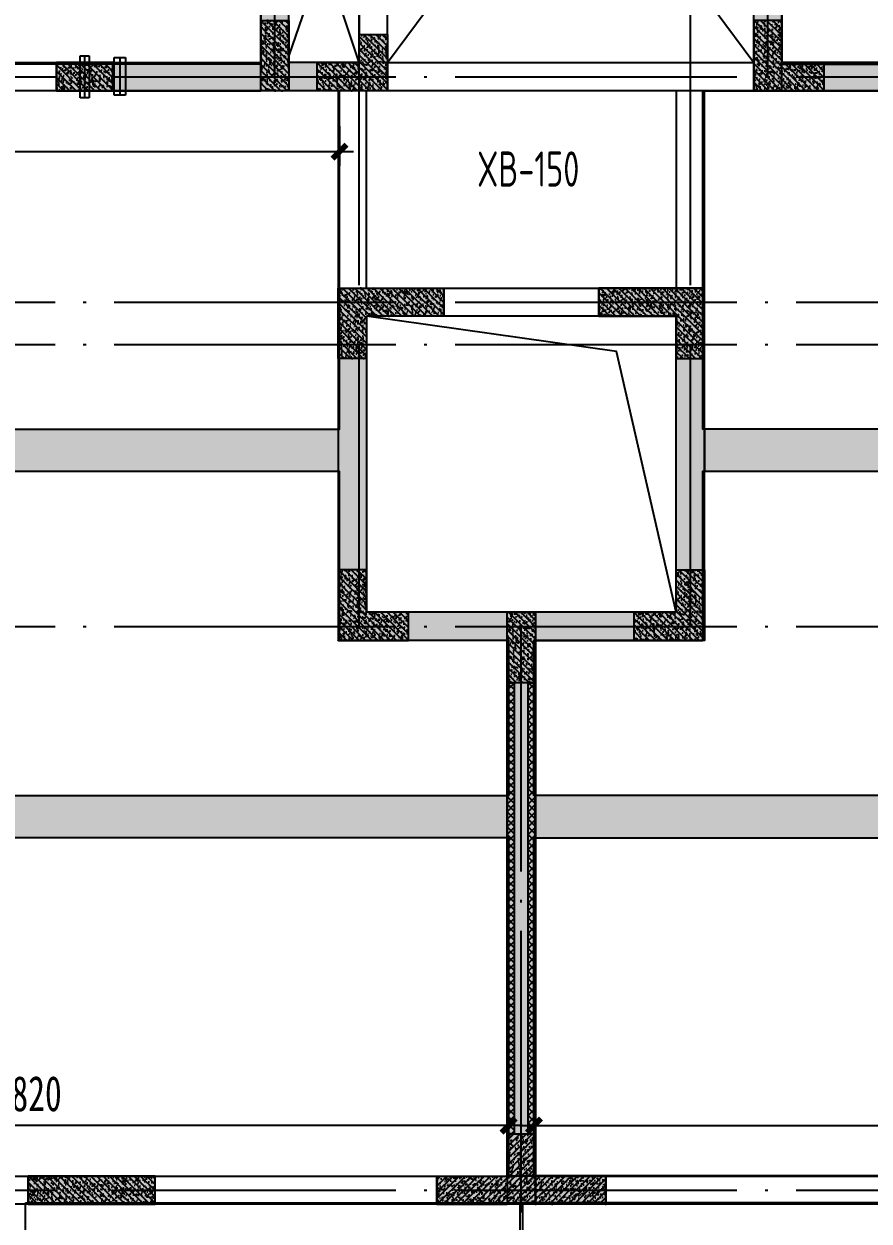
# Model space of a CAD drawing. Extents: x -3200779283 to -8106663, y 659664 to 1123462.
# Drawn here: x -8142881 to -8136882, y 766650 to 775144 of the extents above; entities that cross this region are included whole.
import ezdxf
from ezdxf.enums import TextEntityAlignment as Align
from ezdxf.xclip import XClip

# ---------------------------------------------------------------- set-up
doc = ezdxf.new("R2010")
doc.units = 0
doc.header["$LTSCALE"] = 1000
doc.header["$MEASUREMENT"] = 0
doc.header["$XCLIPFRAME"] = 0
for name, pattern in [('120-墙体$0$CENTER2', [1.125, 0.75, -0.125, 0.125, -0.125]), ('120-墙体$0$CONTINOUS', [0]), ('125-核心筒-标准层$0$CONTINOUS', [0]), ('3#-轴线$0$DOTE', [2.42, 2, -0.2, 0.02, -0.2]), ('DASH', [0.35, 0.25, -0.1])]:
    doc.linetypes.add(name, pattern=pattern)
doc.layers.get('Defpoints').update_dxf_attribs({"color": 30, "linetype": 'DASH'})
for name, color, linetype in [('120-墙体$0$DUCT-排烟中心线', 5, '120-墙体$0$CENTER2'), ('120-墙体$0$DUCT-排烟管', 2, 'Continuous'), ('120-墙体$0$DUCT-送风中心线', 5, '120-墙体$0$CENTER2'), ('120-墙体$0$DUCT-送风管', 4, 'Continuous'), ('120-墙体$0$S-WALL', 40, 'Continuous'), ('120-墙体$0$S-WALL-BEAM', 120, 'Continuous'), ('120-墙体$0$S-WALL-COLU', 252, '120-墙体$0$CONTINOUS'), ('120-墙体$0$S-WALL-COLU-HATC', 16, 'Continuous'), ('120-墙体$0$S-WALL-HATC', 253, 'Continuous'), ('125-墙体$0$S-WALL', 40, 'Continuous'), ('125-墙体$0$S-WALL-BEAM', 120, 'Continuous'), ('125-墙体$0$S-WALL-HATC', 253, 'Continuous'), ('125-核心筒-标准层$0$S-SLAB-HOLE', 5, 'Continuous'), ('125-核心筒-标准层$0$S-WALL', 40, 'Continuous'), ('125-核心筒-标准层$0$S-WALL-BEAM', 120, 'Continuous'), ('125-核心筒-标准层$0$S-WALL-COLU', 252, '125-核心筒-标准层$0$CONTINOUS'), ('125-核心筒-标准层$0$S-WALL-COLU-HATC', 16, 'Continuous'), ('125-核心筒-标准层$0$S-WALL-HATC', 253, 'Continuous'), ('3#-轴线$0$A-ANNO-DOTE', 10, '3#-轴线$0$DOTE'), ('3#4#5#$0$S-ANNO-TEXT', 7, 'Continuous'), ('3#4#5#$0$S-DIMS-SLAB', 120, 'Continuous'), ('3#4#5#$0$S-PC-FQ-WYQ', 4, 'Continuous'), ('3#4#5#$0$S-PC-SLAB', 6, 'Continuous'), ('3#4#5#$0$S-WALL-HATC', 253, 'Continuous'), ('3#4#5#模板$0$S-SLAB-TEXT', 120, 'Continuous')]:
    doc.layers.add(name, color=color, linetype=linetype)
doc.layers.add('3#4#5#$0$结构板边线', color=2, linetype='Continuous', plot=False)
doc.styles.add('3#4#5#$0$楷体', font='', dxfattribs={"width": 0.7})
doc.styles.add('3#4#5#模板$0$TSSD_Rein', font='tssdeng.shx', dxfattribs={"width": 0.7, "bigfont": 'hztxt.shx'})
doc.styles.get('3#4#5#$0$楷体').set_extended_font_data('KaiTi_GB2312')
doc.dimstyles.new('3#4#5#$0$TSSD_100_100', dxfattribs={"dimtxt": 250, "dimasz": 100, "dimexe": 100, "dimexo": 250, "dimgap": 100, "dimtad": 1, "dimdec": 0, "dimzin": 0, "dimdsep": 46, "dimtxsty": '3#4#5#$0$楷体', "dimblk": '3#4#5#$0$_ArchTick', "dimcen": 0, "dimdle": 100, "dimclrt": 7, "dimadec": 0, "dimazin": 0, "dimtfac": 1, "dimtdec": 0, "dimtix": 1, "dimtmove": 2, "dimatfit": 3, "dimfxl": 1, "dimtolj": 1, "dimtzin": 0, "dimarcsym": 0})

# ---------------------------------------------------------------- blocks, each defined once
blk = doc.blocks.new('3#4#5#模板$0$banhou-1')
at = {"layer": '3#4#5#模板$0$S-SLAB-TEXT', "style": '3#4#5#模板$0$TSSD_Rein', "width": 0.7}
blk.add_text('XB-150', height=250, dxfattribs=at).set_placement((91797.2, 28432.6), align=Align.BOTTOM_LEFT)
blk = doc.blocks.new('3#4#5#$0$B-YNQ4')
at = {"layer": '3#4#5#$0$S-PC-FQ-WYQ'}
h = blk.add_hatch(dxfattribs=at)
h.set_pattern_fill('ANSI37', color=256, scale=12, angle=90)
h.set_pattern_definition([(135, (-999357.987, 834939.82), (-26.9407684, -26.9407684), []), (225, (-999357.987, 834939.82), (26.9407684, -26.9407684), [])])
h.paths.add_polyline_path([(-137555.3, 319088.3), (-137505.3, 319088.3), (-137505.6, 322288.4), (-137555.6, 322288.4)])
h = blk.add_hatch(dxfattribs=at)
h.set_pattern_fill('ANSI37', color=256, scale=12, angle=90)
h.set_pattern_definition([(135, (-999207.987, 834939.82), (-26.9407684, -26.9407684), []), (225, (-999207.987, 834939.82), (26.9407684, -26.9407684), [])])
h.paths.add_polyline_path([(-137405.3, 319088.3), (-137355.3, 319088.3), (-137355.6, 322288.4), (-137405.6, 322288.4)])
for points in [[(-137555.3, 319088.3), (-137505.3, 319088.3), (-137505.6, 322288.4), (-137555.6, 322288.4)], [(-137555.6, 322288.4), (-137355.6, 322288.4), (-137355.3, 319088.3), (-137555.3, 319088.3)], [(-137405.3, 319088.3), (-137355.3, 319088.3), (-137355.6, 322288.4), (-137405.6, 322288.4)]]:
    blk.add_lwpolyline(points, close=True, dxfattribs=at)
blk = doc.blocks.new('3#4#5#$0$A$C53EF3948')
at = {"layer": '3#4#5#$0$S-PC-FQ-WYQ', "xscale": -1}
blk.add_blockref('3#4#5#$0$B-YNQ4', (-106006.1, -329888.4), dxfattribs=at)
blk = doc.blocks.new('3#4#5#$0$A$C7C4D4DCF')
at = {"layer": '3#4#5#$0$S-PC-SLAB'}
for points in [[(27929.3, 9.5), (31439.6, 9.5), (31439.6, -1500.4), (27929.3, -1500.4)], [(34969.9, 9.5), (31459.6, 9.5), (31459.6, -1500.4), (34969.9, -1500.4)]]:
    blk.add_lwpolyline(points, close=True, dxfattribs=at)
at = {"layer": '3#4#5#$0$结构板边线', "color": 6}
blk.add_lwpolyline([(28098.9, -0.2), (28098.9, -0.2)], dxfattribs=at)
blk = doc.blocks.new('3#4#5#$0$ban3')
at = {"layer": '3#4#5#$0$S-WALL-HATC', "ltscale": 100}
h = blk.add_hatch(dxfattribs=at)
h.set_pattern_fill('AR-CONC', color=256, scale=25, angle=-270, style=0)
h.set_pattern_definition([(140, (-37341055835.12, -2020434459.28), (15.68803374565, 179.3150456502), [18.75, -206.25]), (85, (-37341055835.12, -2020434459.28), (-188.048033425, -34.68783340325), [15, -165]), (190.4514, (-37341055833.81, -2020434444.34), (-172.3598855152, 144.6273454285), [15.9350475, -175.285528]), (136.1842, (-37341055885.12, -2020434459.28), (41.3797535823, 266.8102621564), [28.125, -309.375]), (186.6356, (-37341055881.67, -2020434437.04), (-243.5294677251, 233.6656763872), [23.902572, -262.92825]), (81.1842, (-37341055885.12, -2020434459.28), (-243.5296502313, 233.6654862834), [22.5, -247.5]), (111, (-37341055872.62, -2020434434.28), (100.65472266633, 149.2267630296), [18.75, -206.25]), (56, (-37341055872.62, -2020434434.28), (-181.2875112617, 60.8288329804), [15, -165]), (161.4514, (-37341055864.23, -2020434421.84), (-80.6326241775, 210.0556571454), [15.9350475, -175.285528]), (127.5, (-37341055835.116, -2020434459.28), (-83.22346345783, 3.03996382932), [0, -163, 0, -167.5, 0, -165.625]), (97.5, (-37341055835.12, -2020434459.28), (-98.6029279706, 65.76738436054), [0, -95.5, 0, -159.25, 0, -63.125]), (57.5, (-37341055835.116, -2020434515.03), (5.6387179336, 133.4556090431), [0, -62.5, 0, -195, 0, -258.75]), (47.5, (-37341055835.12, -2020434540.03), (-25.02624558308, 145.7965423356), [0, -81.25, 0, -129.5, 0, -183.75])])
h.paths.add_polyline_path([(-214482, 407075), (-214482, 407375), (-220082, 407375), (-220082, 407075)])
h = blk.add_hatch(dxfattribs=at)
h.set_pattern_fill('AR-CONC', color=256, scale=25, angle=-270, style=0)
h.set_pattern_definition([(140, (-37341055835.12, -2020437159.28), (15.68803374565, 179.3150456502), [18.75, -206.25]), (85, (-37341055835.12, -2020437159.28), (-188.048033425, -34.68783340325), [15, -165]), (190.4514, (-37341055833.81, -2020437144.34), (-172.3598855152, 144.6273454285), [15.9350475, -175.285528]), (136.1842, (-37341055885.12, -2020437159.28), (41.3797535823, 266.8102621564), [28.125, -309.375]), (186.6356, (-37341055881.67, -2020437137.04), (-243.5294677251, 233.6656763872), [23.902572, -262.92825]), (81.1842, (-37341055885.12, -2020437159.28), (-243.5296502313, 233.6654862834), [22.5, -247.5]), (111, (-37341055872.62, -2020437134.28), (100.65472266633, 149.2267630296), [18.75, -206.25]), (56, (-37341055872.62, -2020437134.28), (-181.2875112617, 60.8288329804), [15, -165]), (161.4514, (-37341055864.23, -2020437121.84), (-80.6326241775, 210.0556571454), [15.9350475, -175.285528]), (127.5, (-37341055835.116, -2020437159.28), (-83.22346345783, 3.03996382932), [0, -163, 0, -167.5, 0, -165.625]), (97.5, (-37341055835.12, -2020437159.28), (-98.6029279706, 65.76738436054), [0, -95.5, 0, -159.25, 0, -63.125]), (57.5, (-37341055835.116, -2020437215.03), (5.6387179336, 133.4556090431), [0, -62.5, 0, -195, 0, -258.75]), (47.5, (-37341055835.12, -2020437240.03), (-25.02624558308, 145.7965423356), [0, -81.25, 0, -129.5, 0, -183.75])])
h.paths.add_polyline_path([(-214482, 404475), (-214482, 404775), (-221282, 404775), (-221282, 404475)])
at = {"layer": '3#4#5#$0$S-PC-SLAB'}
for points in [[(-216832, 409965), (-216832, 412985), (-219532, 412985), (-219532, 409965)], [(-214472, 407375), (-220092, 407375), (-220092, 409775), (-214472, 409775)], [(-214472, 402075), (-221292, 402075), (-221292, 404475), (-214472, 404475)]]:
    blk.add_lwpolyline(points, close=True, dxfattribs=at)
blk.add_lwpolyline([(-214472, 407075), (-214472, 404775), (-221292, 404775), (-221292, 405875), (-220092, 405875), (-220092, 407075), (-214472, 407075)], dxfattribs=at)
at = {"layer": '3#4#5#$0$S-WALL-HATC', "ltscale": 100}
for points in [[(-214482, 407075), (-214482, 407375), (-220082, 407375), (-220082, 407075)], [(-214482, 404475), (-214482, 404775), (-221282, 404775), (-221282, 404475)]]:
    blk.add_lwpolyline(points, close=True, dxfattribs=at)
blk = doc.blocks.new('3#4#5#$0$ban111')
at = {"layer": '3#4#5#$0$S-WALL-HATC', "ltscale": 100}
h = blk.add_hatch(dxfattribs=at)
h.set_pattern_fill('AR-CONC', color=256, scale=25, angle=-270, style=0)
h.set_pattern_definition([(140, (-37341047970.12, -2020434559.28), (15.68803374565, 179.3150456502), [18.75, -206.25]), (85, (-37341047970.12, -2020434559.28), (-188.048033425, -34.68783340325), [15, -165]), (190.4514, (-37341047968.81, -2020434544.34), (-172.3598855152, 144.6273454285), [15.9350475, -175.285528]), (136.1842, (-37341048020.12, -2020434559.28), (41.3797535823, 266.8102621564), [28.125, -309.375]), (186.6356, (-37341048016.67, -2020434537.05), (-243.5294677251, 233.6656763872), [23.902572, -262.92825]), (81.1842, (-37341048020.12, -2020434559.28), (-243.5296502313, 233.6654862834), [22.5, -247.5]), (111, (-37341048007.62, -2020434534.28), (100.65472266633, 149.2267630296), [18.75, -206.25]), (56, (-37341048007.62, -2020434534.28), (-181.2875112617, 60.8288329804), [15, -165]), (161.4514, (-37341047999.23, -2020434521.84), (-80.6326241775, 210.0556571454), [15.9350475, -175.285528]), (127.5, (-37341047970.12, -2020434559.28), (-83.22346345783, 3.03996382932), [0, -163, 0, -167.5, 0, -165.625]), (97.5, (-37341047970.12, -2020434559.28), (-98.6029279706, 65.76738436054), [0, -95.5, 0, -159.25, 0, -63.125]), (57.5, (-37341047970.12, -2020434615.03), (5.6387179336, 133.4556090431), [0, -62.5, 0, -195, 0, -258.75]), (47.5, (-37341047970.12, -2020434640.03), (-25.02624558308, 145.7965423356), [0, -81.25, 0, -129.5, 0, -183.75])])
h.paths.add_polyline_path([(-228282, 407075), (-228282, 407375), (-222682, 407375), (-222682, 407075)])
h = blk.add_hatch(dxfattribs=at)
h.set_pattern_fill('AR-CONC', color=256, scale=25, angle=-270, style=0)
h.set_pattern_definition([(140, (-37341047970.12, -2020437059.28), (15.68803374565, 179.3150456502), [18.75, -206.25]), (85, (-37341047970.12, -2020437059.28), (-188.048033425, -34.68783340325), [15, -165]), (190.4514, (-37341047968.81, -2020437044.34), (-172.3598855152, 144.6273454285), [15.9350475, -175.285528]), (136.1842, (-37341048020.12, -2020437059.28), (41.3797535823, 266.8102621564), [28.125, -309.375]), (186.6356, (-37341048016.67, -2020437037.05), (-243.5294677251, 233.6656763872), [23.902572, -262.92825]), (81.1842, (-37341048020.12, -2020437059.28), (-243.5296502313, 233.6654862834), [22.5, -247.5]), (111, (-37341048007.62, -2020437034.28), (100.65472266633, 149.2267630296), [18.75, -206.25]), (56, (-37341048007.62, -2020437034.28), (-181.2875112617, 60.8288329804), [15, -165]), (161.4514, (-37341047999.23, -2020437021.84), (-80.6326241775, 210.0556571454), [15.9350475, -175.285528]), (127.5, (-37341047970.12, -2020437059.28), (-83.22346345783, 3.03996382932), [0, -163, 0, -167.5, 0, -165.625]), (97.5, (-37341047970.12, -2020437059.28), (-98.6029279706, 65.76738436054), [0, -95.5, 0, -159.25, 0, -63.125]), (57.5, (-37341047970.12, -2020437115.03), (5.6387179336, 133.4556090431), [0, -62.5, 0, -195, 0, -258.75]), (47.5, (-37341047970.12, -2020437140.03), (-25.02624558308, 145.7965423356), [0, -81.25, 0, -129.5, 0, -183.75])])
h.paths.add_polyline_path([(-228282, 404475), (-228282, 404775), (-221482, 404775), (-221482, 404475)])
at = {"layer": '3#4#5#$0$S-PC-SLAB'}
for points in [[(-225932, 409965), (-225932, 412985), (-223232, 412985), (-223232, 409965)], [(-228292, 407375), (-222672, 407375), (-222672, 409775), (-228292, 409775)], [(-228292, 402075), (-221472, 402075), (-221472, 404475), (-228292, 404475)]]:
    blk.add_lwpolyline(points, close=True, dxfattribs=at)
blk.add_lwpolyline([(-228292, 407075), (-228292, 404775), (-221472, 404775), (-221472, 405875), (-222672, 405875), (-222672, 407075), (-228292, 407075)], dxfattribs=at)
at = {"layer": '3#4#5#$0$S-WALL-HATC', "ltscale": 100}
for points in [[(-228282, 407075), (-228282, 407375), (-222682, 407375), (-222682, 407075)], [(-228282, 404475), (-228282, 404775), (-221482, 404775), (-221482, 404475)]]:
    blk.add_lwpolyline(points, close=True, dxfattribs=at)
blk = doc.blocks.new('3#4#5#$0$_ArchTick')
at = {"color": 0, "linetype": 'ByBlock', "const_width": 0.4}
blk.add_lwpolyline([(-0.5, -0.5), (0.5, 0.5)], dxfattribs=at)
blk = doc.blocks.new('*D808')
at = {"layer": '3#4#5#$0$S-DIMS-SLAB', "color": 0, "lineweight": -2, "transparency": 16777216}
for p, q in [((171436.4, 155290.6), (171436.4, 154932.9)), ((178256.4, 155290.6), (178256.4, 154932.9)), ((178356.4, 155032.9), (171336.4, 155032.9))]:
    blk.add_line(p, q, dxfattribs=at)
at = {"layer": 'Defpoints', "color": 0, "transparency": 16777216}
for p in [(171436.4, 155540.6), (178256.4, 155540.6), (171436.4, 155032.9)]:
    blk.add_point(p, dxfattribs=at)
at = {"layer": '3#4#5#$0$S-DIMS-SLAB', "color": 0, "lineweight": -2, "transparency": 16777216, "xscale": 100, "yscale": 100, "zscale": 100, "rotation": 180}
blk.add_blockref('3#4#5#$0$_ArchTick', (171436.4, 155032.9), dxfattribs=at)
at = {"layer": '3#4#5#$0$S-DIMS-SLAB', "color": 0, "lineweight": -2, "transparency": 16777216, "xscale": 100, "yscale": 100, "zscale": 100}
blk.add_blockref('3#4#5#$0$_ArchTick', (178256.4, 155032.9), dxfattribs=at)
at = {"layer": '3#4#5#$0$S-DIMS-SLAB', "color": 7, "transparency": 16777216, "insert": (174846.4, 155257.9), "char_height": 250, "attachment_point": 5, "style": '3#4#5#$0$楷体'}
blk.add_mtext('\\A1;6820', dxfattribs=at)
blk = doc.blocks.new('*D817')
at = {"layer": '3#4#5#$0$S-DIMS-SLAB', "color": 0, "lineweight": -2, "transparency": 16777216}
for p, q in [((171436.4, 162124.5), (171436.4, 161842.6)), ((177056.4, 162124.5), (177056.4, 161842.6)), ((177156.4, 161942.6), (171336.4, 161942.6))]:
    blk.add_line(p, q, dxfattribs=at)
at = {"layer": 'Defpoints', "color": 0, "transparency": 16777216}
for p in [(171436.4, 162374.5), (177056.4, 162374.5), (171436.4, 161942.6)]:
    blk.add_point(p, dxfattribs=at)
at = {"layer": '3#4#5#$0$S-DIMS-SLAB', "color": 0, "lineweight": -2, "transparency": 16777216, "xscale": 100, "yscale": 100, "zscale": 100, "rotation": 180}
blk.add_blockref('3#4#5#$0$_ArchTick', (171436.4, 161942.6), dxfattribs=at)
at = {"layer": '3#4#5#$0$S-DIMS-SLAB', "color": 0, "lineweight": -2, "transparency": 16777216, "xscale": 100, "yscale": 100, "zscale": 100}
blk.add_blockref('3#4#5#$0$_ArchTick', (177056.4, 161942.6), dxfattribs=at)
at = {"layer": '3#4#5#$0$S-DIMS-SLAB', "color": 7, "transparency": 16777216, "insert": (174246.4, 162167.6), "char_height": 250, "attachment_point": 5, "style": '3#4#5#$0$楷体'}
blk.add_mtext('\\A1;5620', dxfattribs=at)
blk = doc.blocks.new('*D847')
at = {"layer": '3#4#5#$0$S-DIMS-SLAB', "color": 0, "lineweight": -2, "transparency": 16777216}
for p, q in [((178436.3, 155291.1), (178436.3, 154933.4)), ((185256.3, 155291.1), (185256.3, 154933.4)), ((178336.3, 155033.4), (185356.3, 155033.4))]:
    blk.add_line(p, q, dxfattribs=at)
at = {"layer": 'Defpoints', "color": 0, "transparency": 16777216}
for p in [(178436.3, 155541.1), (185256.3, 155541.1), (185256.3, 155033.4)]:
    blk.add_point(p, dxfattribs=at)
at = {"layer": '3#4#5#$0$S-DIMS-SLAB', "color": 0, "lineweight": -2, "transparency": 16777216, "xscale": 100, "yscale": 100, "zscale": 100, "rotation": 180}
blk.add_blockref('3#4#5#$0$_ArchTick', (178436.3, 155033.4), dxfattribs=at)
at = {"layer": '3#4#5#$0$S-DIMS-SLAB', "color": 0, "lineweight": -2, "transparency": 16777216, "xscale": 100, "yscale": 100, "zscale": 100}
blk.add_blockref('3#4#5#$0$_ArchTick', (185256.3, 155033.4), dxfattribs=at)
at = {"layer": '3#4#5#$0$S-DIMS-SLAB', "color": 7, "transparency": 16777216, "insert": (181846.3, 155258.4), "char_height": 250, "attachment_point": 5, "style": '3#4#5#$0$楷体'}
blk.add_mtext('\\A1;6820', dxfattribs=at)
blk = doc.blocks.new('125-墙体')
at = {"layer": '125-墙体$0$S-WALL-HATC'}
for points in [[(7750, -3100), (7750, -3300), (8600, -3300), (8600, -3100)], [(9850, -11000), (9850, -11200), (10350, -11200), (10350, -11000)]]:
    blk.add_hatch(color=256, dxfattribs=at).paths.add_polyline_path(points)
at = {"layer": '125-墙体$0$S-WALL'}
for p, q in [((7750, -3100), (8600, -3100)), ((7750, -3300), (8600, -3300))]:
    blk.add_line(p, q, dxfattribs=at)
blk.add_lwpolyline([(9850, -11000), (9850, -11200), (10350, -11200), (10350, -11000), (9850, -11000)], close=True, dxfattribs=at)
at = {"layer": '125-墙体$0$S-WALL-BEAM'}
blk.add_lwpolyline([(7849.8, -11000), (7849.8, -11200), (9850, -11200), (9850, -11000)], close=True, dxfattribs=at)
blk = doc.blocks.new('120-墙体$0$A$Ca94620f4')
at = {"layer": '120-墙体$0$DUCT-排烟中心线'}
blk.add_line((-6299.8, -2950.7), (-6299.8, -3249.3), dxfattribs=at)
at = {"layer": '120-墙体$0$DUCT-排烟管'}
for p, q in [((-6332.3, -2950.7), (-6332.3, -3249.3)), ((-6267.3, -2950.7), (-6332.3, -2950.7)), ((-6267.3, -3249.3), (-6267.3, -2950.7)), ((-6332.3, -3249.3), (-6267.3, -3249.3))]:
    blk.add_line(p, q, dxfattribs=at)
at = {"layer": '120-墙体$0$DUCT-送风中心线'}
blk.add_line((-6549.8, -2963.7), (-6549.8, -3231), dxfattribs=at)
at = {"layer": '120-墙体$0$DUCT-送风管'}
for p, q in [((-6589.8, -2963.7), (-6589.8, -3231)), ((-6509.8, -2963.7), (-6589.8, -2963.7)), ((-6509.8, -3231), (-6509.8, -2963.7)), ((-6589.8, -3231), (-6509.8, -3231))]:
    blk.add_line(p, q, dxfattribs=at)
blk = doc.blocks.new('120-墙体')
at = {"layer": '120-墙体$0$S-WALL-COLU-HATC'}
h = blk.add_hatch(dxfattribs=at)
h.set_pattern_fill('AR-CONC', color=256, scale=10)
h.set_pattern_definition([(50, (-4754.75, -244207.814), (71.726018, -6.275213), [7.5, -82.5]), (355, (-4754.75, -244207.814), (-13.875133, 75.219213), [6, -66]), (100.4514, (-4748.77, -244208.34), (57.850938, 68.943954), [6.37402, -70.114211]), (46.1842, (-4754.75, -244187.81), (106.724105, -16.5519), [11.25, -123.75]), (96.6356, (-4745.86, -244189.19), (93.46627, 97.411787), [9.56103, -105.1713]), (351.1842, (-4754.75, -244187.81), (93.466195, 97.41186), [9, -99]), (21, (-4744.75, -244192.814), (59.690705, -40.261889), [7.5, -82.5]), (326, (-4744.75, -244192.814), (24.331533, 72.515005), [6, -66]), (71.4514, (-4739.775, -244196.17), (84.022263, 32.25305), [6.37402, -70.114211]), (37.5, (-4754.75, -244207.814), (1.2159855, 33.2893854), [0, -65.2, 0, -67, 0, -66.25]), (7.5, (-4754.75, -244207.814), (26.306954, 39.441171), [0, -38.2, 0, -63.7, 0, -25.25]), (327.5, (-4777.05, -244207.814), (53.3822436, -2.2554872), [0, -25, 0, -78, 0, -103.5]), (317.5, (-4787.05, -244207.814), (58.318617, 10.010498), [0, -32.5, 0, -51.8, 0, -73.5])])
h.paths.add_polyline_path([(-6750, -3300), (-6750, -3100), (-6350, -3100), (-6350, -3300)])
h = blk.add_hatch(dxfattribs=at)
h.set_pattern_fill('ANSI31', color=256, scale=250, style=0)
h.set_pattern_definition([(45, (-4754.75, -244207.814), (-22.097087, 22.097087), [])])
h.paths.add_polyline_path([(-6750, -3100), (-6750, -3300), (-6350, -3300), (-6350, -3100)])
h = blk.add_hatch(dxfattribs=at)
h.set_pattern_fill('AR-CONC', color=256, scale=10)
h.set_pattern_definition([(50, (-11554.75, -252107.815), (71.726018, -6.275213), [7.5, -82.5]), (355, (-11554.75, -252107.815), (-13.875133, 75.219213), [6, -66]), (100.4514, (-11548.77, -252108.34), (57.850938, 68.943954), [6.37402, -70.114211]), (46.1842, (-11554.75, -252087.815), (106.724105, -16.5519), [11.25, -123.75]), (96.6356, (-11545.86, -252089.19), (93.46627, 97.411787), [9.56103, -105.1713]), (351.1842, (-11554.75, -252087.82), (93.466195, 97.41186), [9, -99]), (21, (-11544.75, -252092.815), (59.690705, -40.261889), [7.5, -82.5]), (326, (-11544.75, -252092.815), (24.331533, 72.515005), [6, -66]), (71.4514, (-11539.775, -252096.17), (84.022263, 32.25305), [6.37402, -70.114211]), (37.5, (-11554.75, -252107.815), (1.2159855, 33.2893854), [0, -65.2, 0, -67, 0, -66.25]), (7.5, (-11554.75, -252107.815), (26.306954, 39.441171), [0, -38.2, 0, -63.7, 0, -25.25]), (327.5, (-11577.05, -252107.815), (53.3822436, -2.2554872), [0, -25, 0, -78, 0, -103.5]), (317.5, (-11587.05, -252107.815), (58.318617, 10.010498), [0, -32.5, 0, -51.8, 0, -73.5])])
h.paths.add_polyline_path([(-7050, -11200), (-7050, -11000), (-6150, -11000), (-6150, -11200)])
h = blk.add_hatch(dxfattribs=at)
h.set_pattern_fill('ANSI31', color=256, scale=250, style=0)
h.set_pattern_definition([(45, (-11554.75, -252107.815), (-22.097087, 22.097087), [])])
h.paths.add_polyline_path([(-7050, -11000), (-7050, -11200), (-6150, -11200), (-6150, -11000)])
at = {"layer": '120-墙体$0$S-WALL-HATC'}
for points in [[(-6350, -3300), (-6350, -3100), (-7800, -3100), (-7800, -3300)], [(-9050, -11200), (-9050, -11000), (-9550, -11000), (-9550, -11200)], [(-6600, -11200), (-6600, -11000), (-7050, -11000), (-7050, -11200)], [(-6150, -11000), (-6600, -11000), (-6600, -11200), (-6150, -11200)]]:
    blk.add_hatch(color=256, dxfattribs=at).paths.add_polyline_path(points)
at = {"layer": '120-墙体$0$S-WALL'}
for p, q in [((-6350, -3100), (-7800, -3100)), ((-7800, -3300), (-7800, -3100)), ((-6350, -3300), (-6350, -3100)), ((-6350, -3300), (-7800, -3300)), ((-9050, -11000), (-9550, -11000)), ((-6600, -11000), (-7050, -11000)), ((-7050, -11200), (-7050, -11000)), ((-6150, -11000), (-6600, -11000)), ((-6150, -11200), (-6150, -11000)), ((-9050, -11200), (-9550, -11200)), ((-6600, -11200), (-7050, -11200)), ((-6150, -11200), (-6600, -11200))]:
    blk.add_line(p, q, dxfattribs=at)
at = {"layer": '120-墙体$0$S-WALL-BEAM'}
for points in [[(-6350, -3100), (-6350, -3300), (-1750, -3300), (-1750, -3100)], [(-9050, -11000), (-9050, -11200), (-7050, -11200), (-7050, -11000)], [(-6150, -11000), (-6150, -11200), (-3150, -11200), (-3150, -11000)]]:
    blk.add_lwpolyline(points, close=True, dxfattribs=at)
at = {"layer": '120-墙体$0$S-WALL-COLU', "lineweight": -2}
for points in [[(-6750, -3300), (-6750, -3100), (-6350, -3100), (-6350, -3300)], [(-7050, -11200), (-7050, -11000), (-6150, -11000), (-6150, -11200)]]:
    blk.add_lwpolyline(points, close=True, dxfattribs=at)
blk.add_blockref('120-墙体$0$A$Ca94620f4', (-250, -100))
blk = doc.blocks.new('125-核心筒-标准层')
at = {"layer": '125-核心筒-标准层$0$S-WALL-COLU-HATC'}
h = blk.add_hatch(dxfattribs=at)
h.set_pattern_fill('AR-CONC', color=256, scale=10)
h.set_pattern_definition([(50, (15689.61, -237762.724), (71.726018, -6.275213), [7.5, -82.5]), (355, (15689.61, -237762.72), (-13.875133, 75.219213), [6, -66]), (100.4514, (15695.59, -237763.246), (57.850938, 68.943954), [6.37402, -70.114211]), (46.1842, (15689.61, -237742.72), (106.724105, -16.5519), [11.25, -123.75]), (96.6356, (15698.5, -237744.1), (93.46627, 97.411787), [9.56103, -105.1713]), (351.1842, (15689.61, -237742.72), (93.466195, 97.41186), [9, -99]), (21, (15699.61, -237747.724), (59.690705, -40.261889), [7.5, -82.5]), (326, (15699.61, -237747.72), (24.331533, 72.515005), [6, -66]), (71.4514, (15704.586, -237751.08), (84.022263, 32.25305), [6.37402, -70.114211]), (37.5, (15689.611, -237762.724), (1.2159855, 33.2893854), [0, -65.2, 0, -67, 0, -66.25]), (7.5, (15689.61, -237762.724), (26.306954, 39.441171), [0, -38.2, 0, -63.7, 0, -25.25]), (327.5, (15667.311, -237762.724), (53.3822436, -2.2554872), [0, -25, 0, -78, 0, -103.5]), (317.5, (15657.31, -237762.724), (58.318617, 10.010498), [0, -32.5, 0, -51.8, 0, -73.5])])
h.paths.add_polyline_path([(-1850, 4000), (-1850, 4300), (-1650, 4300), (-1650, 3800), (-2150, 3800), (-2150, 4000)])
h = blk.add_hatch(dxfattribs=at)
h.set_pattern_fill('ANSI31', color=256, scale=250, style=0)
h.set_pattern_definition([(45, (15689.61, -237762.724), (-22.097087, 22.097087), [])])
h.paths.add_polyline_path([(-1850, 4000), (-1850, 4300), (-1650, 4300), (-1650, 3800), (-2150, 3800), (-2150, 4000)])
h = blk.add_hatch(dxfattribs=at)
h.set_pattern_fill('AR-CONC', color=256, scale=10)
h.set_pattern_definition([(50, (14087.076, -233457.834), (71.726018, -6.275213), [7.5, -82.5]), (355, (14087.076, -233457.83), (-13.875133, 75.219213), [6, -66]), (100.4514, (14093.05, -233458.36), (57.850938, 68.943954), [6.37402, -70.114211]), (46.1842, (14087.08, -233437.83), (106.724105, -16.5519), [11.25, -123.75]), (96.6356, (14095.97, -233439.21), (93.46627, 97.411787), [9.56103, -105.1713]), (351.1842, (14087.08, -233437.83), (93.466195, 97.41186), [9, -99]), (21, (14097.076, -233442.834), (59.690705, -40.261889), [7.5, -82.5]), (326, (14097.076, -233442.83), (24.331533, 72.515005), [6, -66]), (71.4514, (14102.05, -233446.19), (84.022263, 32.25305), [6.37402, -70.114211]), (37.5, (14087.076, -233457.834), (1.2159855, 33.2893854), [0, -65.2, 0, -67, 0, -66.25]), (7.5, (14087.076, -233457.834), (26.306954, 39.441171), [0, -38.2, 0, -63.7, 0, -25.25]), (327.5, (14064.776, -233457.834), (53.3822436, -2.2554872), [0, -25, 0, -78, 0, -103.5]), (317.5, (14054.776, -233457.834), (58.318617, 10.010498), [0, -32.5, 0, -51.8, 0, -73.5])])
h.paths.add_polyline_path([(1850, 4300), (1650, 4300), (1650, 3800), (1850, 3800)])
h = blk.add_hatch(dxfattribs=at)
h.set_pattern_fill('ANSI31', color=256, scale=250, style=0)
h.set_pattern_definition([(45, (14087.076, -233457.834), (-22.097087, 22.097087), [])])
h.paths.add_polyline_path([(1850, 4300), (1650, 4300), (1650, 3800), (1850, 3800)])
h = blk.add_hatch(dxfattribs=at)
h.set_pattern_fill('AR-CONC', color=256, scale=10)
h.set_pattern_definition([(50, (16687.05, -238136.99), (71.726018, -6.275213), [7.5, -82.5]), (355, (16687.05, -238136.99), (-13.875133, 75.219213), [6, -66]), (100.4514, (16693.03, -238137.51), (57.850938, 68.943954), [6.37402, -70.114211]), (46.1842, (16687.05, -238116.99), (106.724105, -16.5519), [11.25, -123.75]), (96.6356, (16695.95, -238118.37), (93.46627, 97.411787), [9.56103, -105.1713]), (351.1842, (16687.05, -238116.99), (93.466195, 97.41186), [9, -99]), (21, (16697.05, -238121.99), (59.690705, -40.261889), [7.5, -82.5]), (326, (16697.05, -238121.99), (24.331533, 72.515005), [6, -66]), (71.4514, (16702.03, -238125.345), (84.022263, 32.25305), [6.37402, -70.114211]), (37.5, (16687.052, -238136.99), (1.2159855, 33.2893854), [0, -65.2, 0, -67, 0, -66.25]), (7.5, (16687.052, -238136.99), (26.306954, 39.441171), [0, -38.2, 0, -63.7, 0, -25.25]), (327.5, (16664.752, -238136.99), (53.3822436, -2.2554872), [0, -25, 0, -78, 0, -103.5]), (317.5, (16654.752, -238136.99), (58.318617, 10.010498), [0, -32.5, 0, -51.8, 0, -73.5])])
h.paths.add_polyline_path([(1150, 4000), (1150, 4200), (950, 4200), (950, 3800), (1450, 3800), (1450, 4000)])
h = blk.add_hatch(dxfattribs=at)
h.set_pattern_fill('ANSI31', color=256, scale=250, style=0)
h.set_pattern_definition([(45, (16687.052, -238136.99), (-22.097087, 22.097087), [])])
h.paths.add_polyline_path([(1150, 4000), (1150, 4200), (950, 4200), (950, 3800), (1450, 3800), (1450, 4000)])
h = blk.add_hatch(dxfattribs=at)
h.set_pattern_fill('AR-CONC', color=256, scale=10)
h.set_pattern_definition([(50, (14437.05, -238295.61), (71.726018, -6.275213), [7.5, -82.5]), (355, (14437.05, -238295.61), (-13.875133, 75.219213), [6, -66]), (100.4514, (14443.03, -238296.135), (57.850938, 68.943954), [6.37402, -70.114211]), (46.1842, (14437.05, -238275.61), (106.724105, -16.5519), [11.25, -123.75]), (96.6356, (14445.95, -238276.99), (93.46627, 97.411787), [9.56103, -105.1713]), (351.1842, (14437.05, -238275.61), (93.466195, 97.41186), [9, -99]), (21, (14447.05, -238280.61), (59.690705, -40.261889), [7.5, -82.5]), (326, (14447.05, -238280.61), (24.331533, 72.515005), [6, -66]), (71.4514, (14452.03, -238283.97), (84.022263, 32.25305), [6.37402, -70.114211]), (37.5, (14437.052, -238295.612), (1.2159855, 33.2893854), [0, -65.2, 0, -67, 0, -66.25]), (7.5, (14437.052, -238295.612), (26.306954, 39.441171), [0, -38.2, 0, -63.7, 0, -25.25]), (327.5, (14414.752, -238295.612), (53.3822436, -2.2554872), [0, -25, 0, -78, 0, -103.5]), (317.5, (14404.752, -238295.612), (58.318617, 10.010498), [0, -32.5, 0, -51.8, 0, -73.5])])
h.paths.add_polyline_path([(-1100, 2200), (-1100, 1900), (-1300, 1900), (-1300, 2400), (-550, 2400), (-550, 2200)])
h = blk.add_hatch(dxfattribs=at)
h.set_pattern_fill('ANSI31', color=256, scale=250, style=0)
h.set_pattern_definition([(45, (14437.052, -238295.612), (-22.097087, 22.097087), [])])
h.paths.add_polyline_path([(-1100, 2200), (-1100, 1900), (-1300, 1900), (-1300, 2400), (-550, 2400), (-550, 2200)])
h = blk.add_hatch(dxfattribs=at)
h.set_pattern_fill('AR-CONC', color=256, scale=10)
h.set_pattern_definition([(50, (18639.61, -238707.81), (71.726018, -6.275213), [7.5, -82.5]), (355, (18639.61, -238707.81), (-13.875133, 75.219213), [6, -66]), (100.4514, (18645.59, -238708.334), (57.850938, 68.943954), [6.37402, -70.114211]), (46.1842, (18639.61, -238687.81), (106.724105, -16.5519), [11.25, -123.75]), (96.6356, (18648.5, -238689.19), (93.46627, 97.411787), [9.56103, -105.1713]), (351.1842, (18639.61, -238687.81), (93.466195, 97.41186), [9, -99]), (21, (18649.61, -238692.81), (59.690705, -40.261889), [7.5, -82.5]), (326, (18649.61, -238692.81), (24.331533, 72.515005), [6, -66]), (71.4514, (18654.586, -238696.166), (84.022263, 32.25305), [6.37402, -70.114211]), (37.5, (18639.611, -238707.81), (1.2159855, 33.2893854), [0, -65.2, 0, -67, 0, -66.25]), (7.5, (18639.61, -238707.81), (26.306954, 39.441171), [0, -38.2, 0, -63.7, 0, -25.25]), (327.5, (18617.311, -238707.81), (53.3822436, -2.2554872), [0, -25, 0, -78, 0, -103.5]), (317.5, (18607.31, -238707.81), (58.318617, 10.010498), [0, -32.5, 0, -51.8, 0, -73.5])])
h.paths.add_polyline_path([(1100, 2200), (1100, 1900), (1300, 1900), (1300, 2400), (550, 2400), (550, 2200)])
h = blk.add_hatch(dxfattribs=at)
h.set_pattern_fill('ANSI31', color=256, scale=250, style=0)
h.set_pattern_definition([(45, (18639.61, -238707.81), (-22.097087, 22.097087), [])])
h.paths.add_polyline_path([(1100, 2200), (1100, 1900), (1300, 1900), (1300, 2400), (550, 2400), (550, 2200)])
h = blk.add_hatch(dxfattribs=at)
h.set_pattern_fill('AR-CONC', color=256, scale=10)
h.set_pattern_definition([(50, (14437.05, -242036.99), (71.726018, -6.275213), [7.5, -82.5]), (355, (14437.05, -242036.99), (-13.875133, 75.219213), [6, -66]), (100.4514, (14443.03, -242037.51), (57.850938, 68.943954), [6.37402, -70.114211]), (46.1842, (14437.05, -242016.99), (106.724105, -16.5519), [11.25, -123.75]), (96.6356, (14445.95, -242018.37), (93.46627, 97.411787), [9.56103, -105.1713]), (351.1842, (14437.05, -242016.99), (93.466195, 97.41186), [9, -99]), (21, (14447.05, -242021.99), (59.690705, -40.261889), [7.5, -82.5]), (326, (14447.05, -242021.99), (24.331533, 72.515005), [6, -66]), (71.4514, (14452.03, -242025.345), (84.022263, 32.25305), [6.37402, -70.114211]), (37.5, (14437.052, -242036.99), (1.2159855, 33.2893854), [0, -65.2, 0, -67, 0, -66.25]), (7.5, (14437.052, -242036.99), (26.306954, 39.441171), [0, -38.2, 0, -63.7, 0, -25.25]), (327.5, (14414.752, -242036.99), (53.3822436, -2.2554872), [0, -25, 0, -78, 0, -103.5]), (317.5, (14404.752, -242036.99), (58.318617, 10.010498), [0, -32.5, 0, -51.8, 0, -73.5])])
h.paths.add_polyline_path([(-1100, 100), (-1100, 400), (-1300, 400), (-1300, -100), (-800, -100), (-800, 100)])
h = blk.add_hatch(dxfattribs=at)
h.set_pattern_fill('ANSI31', color=256, scale=250, style=0)
h.set_pattern_definition([(45, (14437.052, -242036.99), (-22.097087, 22.097087), [])])
h.paths.add_polyline_path([(-1100, 100), (-1100, 400), (-1300, 400), (-1300, -100), (-800, -100), (-800, 100)])
h = blk.add_hatch(dxfattribs=at)
h.set_pattern_fill('AR-CONC', color=256, scale=10)
h.set_pattern_definition([(50, (18639.61, -241662.724), (71.726018, -6.275213), [7.5, -82.5]), (355, (18639.61, -241662.72), (-13.875133, 75.219213), [6, -66]), (100.4514, (18645.59, -241663.246), (57.850938, 68.943954), [6.37402, -70.114211]), (46.1842, (18639.61, -241642.72), (106.724105, -16.5519), [11.25, -123.75]), (96.6356, (18648.5, -241644.1), (93.46627, 97.411787), [9.56103, -105.1713]), (351.1842, (18639.61, -241642.72), (93.466195, 97.41186), [9, -99]), (21, (18649.61, -241647.724), (59.690705, -40.261889), [7.5, -82.5]), (326, (18649.61, -241647.72), (24.331533, 72.515005), [6, -66]), (71.4514, (18654.586, -241651.08), (84.022263, 32.25305), [6.37402, -70.114211]), (37.5, (18639.611, -241662.724), (1.2159855, 33.2893854), [0, -65.2, 0, -67, 0, -66.25]), (7.5, (18639.61, -241662.724), (26.306954, 39.441171), [0, -38.2, 0, -63.7, 0, -25.25]), (327.5, (18617.311, -241662.724), (53.3822436, -2.2554872), [0, -25, 0, -78, 0, -103.5]), (317.5, (18607.31, -241662.724), (58.318617, 10.010498), [0, -32.5, 0, -51.8, 0, -73.5])])
h.paths.add_polyline_path([(1100, 100), (1100, 400), (1300, 400), (1300, -100), (800, -100), (800, 100)])
h = blk.add_hatch(dxfattribs=at)
h.set_pattern_fill('ANSI31', color=256, scale=250, style=0)
h.set_pattern_definition([(45, (18639.61, -241662.724), (-22.097087, 22.097087), [])])
h.paths.add_polyline_path([(1100, 100), (1100, 400), (1300, 400), (1300, -100), (800, -100), (800, 100)])
h = blk.add_hatch(dxfattribs=at)
h.set_pattern_fill('AR-CONC', color=256, scale=10)
h.set_pattern_definition([(50, (12337.076, -237557.834), (71.726018, -6.275213), [7.5, -82.5]), (355, (12337.076, -237557.83), (-13.875133, 75.219213), [6, -66]), (100.4514, (12343.05, -237558.36), (57.850938, 68.943954), [6.37402, -70.114211]), (46.1842, (12337.08, -237537.83), (106.724105, -16.5519), [11.25, -123.75]), (96.6356, (12345.97, -237539.21), (93.46627, 97.411787), [9.56103, -105.1713]), (351.1842, (12337.08, -237537.83), (93.466195, 97.41186), [9, -99]), (21, (12347.076, -237542.834), (59.690705, -40.261889), [7.5, -82.5]), (326, (12347.076, -237542.83), (24.331533, 72.515005), [6, -66]), (71.4514, (12352.05, -237546.19), (84.022263, 32.25305), [6.37402, -70.114211]), (37.5, (12337.076, -237557.834), (1.2159855, 33.2893854), [0, -65.2, 0, -67, 0, -66.25]), (7.5, (12337.076, -237557.834), (26.306954, 39.441171), [0, -38.2, 0, -63.7, 0, -25.25]), (327.5, (12314.776, -237557.834), (53.3822436, -2.2554872), [0, -25, 0, -78, 0, -103.5]), (317.5, (12304.776, -237557.834), (58.318617, 10.010498), [0, -32.5, 0, -51.8, 0, -73.5])])
h.paths.add_polyline_path([(100, 100), (-100, 100), (-100, -400), (100, -400)])
h = blk.add_hatch(dxfattribs=at)
h.set_pattern_fill('ANSI31', color=256, scale=250, style=0)
h.set_pattern_definition([(45, (12337.076, -237557.834), (-22.097087, 22.097087), [])])
h.paths.add_polyline_path([(100, 100), (-100, 100), (-100, -400), (100, -400)])
h = blk.add_hatch(dxfattribs=at)
h.set_pattern_fill('AR-CONC', color=256, scale=10, angle=90)
h.set_pattern_definition([(140, (242036.99, 11637.05), (6.275213, 71.726018), [7.5, -82.5]), (85, (242036.99, 11637.05), (-75.219213, -13.875133), [6, -66]), (190.4514, (242037.51, 11643.03), (-68.943954, 57.850938), [6.37402, -70.114211]), (136.1842, (242016.99, 11637.05), (16.5519, 106.724105), [11.25, -123.75]), (186.6356, (242018.37, 11645.95), (-97.411787, 93.46627), [9.56103, -105.1713]), (81.1842, (242016.99, 11637.05), (-97.41186, 93.466195), [9, -99]), (111, (242021.99, 11647.05), (40.261889, 59.690705), [7.5, -82.5]), (56, (242021.99, 11647.05), (-72.515005, 24.331533), [6, -66]), (161.4514, (242025.345, 11652.03), (-32.25305, 84.022263), [6.37402, -70.114211]), (127.5, (242036.99, 11637.052), (-33.2893854, 1.2159855), [0, -65.2, 0, -67, 0, -66.25]), (97.5, (242036.99, 11637.052), (-39.441171, 26.306954), [0, -38.2, 0, -63.7, 0, -25.25]), (57.5, (242036.99, 11614.752), (2.2554872, 53.3822436), [0, -25, 0, -78, 0, -103.5]), (47.5, (242036.99, 11604.752), (-10.010498, 58.318617), [0, -32.5, 0, -51.8, 0, -73.5])])
h.paths.add_polyline_path([(-100, -3900), (-600, -3900), (-600, -4100), (100, -4100), (600, -4100), (600, -3900), (100, -3900), (100, -3600), (-100, -3600)])
h = blk.add_hatch(dxfattribs=at)
h.set_pattern_fill('ANSI31', color=256, scale=250, angle=90, style=0)
h.set_pattern_definition([(135, (242036.99, 11637.052), (-22.097087, -22.097087), [])])
h.paths.add_polyline_path([(-100, -3900), (-600, -3900), (-600, -4100), (100, -4100), (600, -4100), (600, -3900), (100, -3900), (100, -3600), (-100, -3600)])
at = {"layer": '125-核心筒-标准层$0$S-WALL-HATC'}
for points in [[(-1850, 4000), (-1650, 3800), (-1650, 6634.3), (-1850, 6634.3)], [(1750, 3933.3), (1850, 4000), (1850, 5350), (1650, 5350), (1650, 4000)], [(1150, 4000), (1150, 4200), (950, 4200), (950, 3800)], [(-1850, 4000), (-1850, 3800), (-1650, 3800)], [(1150, 4000), (950, 3800), (1750, 3800), (1750, 3933.3), (1650, 4000)], [(1750, 3933.3), (1750, 3800), (1850, 3800), (1850, 4000)], [(1300, 2400), (550, 2400), (550, 2200), (1100, 2200), (1100, 100), (0, 100), (-1100, 100), (-1100, 2200), (-550, 2200), (-550, 2400), (-1300, 2400), (-1300, -100), (-100, -100), (-100, -400), (100, -400), (100, -100), (1300, -100)], [(0, -400), (-100, -400), (-100, -4100), (0, -4100), (100, -4100), (100, -400)], [(-100, -3700), (-100, -3900), (0, -3900), (0, -3766.7)], [(0, -3766.7), (0, -3900), (100, -3900), (100, -3700)]]:
    blk.add_hatch(color=256, dxfattribs=at).paths.add_polyline_path(points)
at = {"layer": '125-核心筒-标准层$0$S-SLAB-HOLE'}
for points in [[(950, 4000), (-1650, 7500)], [(950, 7500), (-1650, 4000)], [(1150, 4000), (1650, 5500)], [(1150, 5500), (1650, 4050)], [(-1100, 100), (-675.8, 1950), (1100, 2200)]]:
    blk.add_lwpolyline(points, dxfattribs=at)
at = {"layer": '125-核心筒-标准层$0$S-WALL'}
for p, q in [((-1850, 3800), (-1850, 6634.3)), ((-1650, 3800), (-1650, 6634.3)), ((1650, 4000), (1650, 5350)), ((1850, 3800), (1850, 5350)), ((1150, 4200), (950, 4200)), ((950, 4200), (950, 3800)), ((1150, 4000), (1150, 4200)), ((-1850, 4000), (-1850, 4000)), ((1150, 4000), (1650, 4000)), ((-1850, 3800), (-1650, 3800)), ((950, 3800), (1850, 3800)), ((-1300, -100), (-1300, 2400)), ((-550, 2400), (-1300, 2400)), ((-550, 2200), (-550, 2400)), ((1300, 2400), (550, 2400)), ((550, 2400), (550, 2200)), ((1300, 2400), (1300, -100)), ((-1100, 100), (-1100, 2200)), ((-1100, 2200), (-550, 2200)), ((550, 2200), (1100, 2200)), ((1100, 2200), (1100, 100)), ((-1100, 100), (0, 100)), ((0, 100), (1100, 100)), ((-1300, -100), (-100, -100)), ((-100, -100), (-100, -400)), ((100, -100), (100, -400)), ((100, -100), (1300, -100)), ((-100, -400), (-100, -4100)), ((100, -400), (100, -4100)), ((-100, -3700), (-100, -3700)), ((100, -3700), (100, -3700)), ((-100, -3900), (100, -3900))]:
    blk.add_line(p, q, dxfattribs=at)
blk.add_lwpolyline([(-100, -400), (100, -400)], dxfattribs=at)
at = {"layer": '125-核心筒-标准层$0$S-WALL-BEAM'}
for points in [[(950, 5000), (1150, 5000), (1150, 4200), (950, 4200)], [(-1650, 3800), (950, 3800), (950, 4000), (-1650, 4000)], [(-1300, 3800), (-1100, 3800), (-1100, 2400), (-1300, 2400)], [(1100, 3800), (1300, 3800), (1300, 2400), (1100, 2400)], [(-550, 2200), (550, 2200), (550, 2400), (-550, 2400)]]:
    blk.add_lwpolyline(points, close=True, dxfattribs=at)
at = {"layer": '125-核心筒-标准层$0$S-WALL-COLU', "linetype": 'ByBlock'}
for points in [[(-1850, 4000), (-1850, 4300), (-1650, 4300), (-1650, 3800), (-2150, 3800), (-2150, 4000), (-1850, 4000)], [(1150, 4000), (1150, 4200), (950, 4200), (950, 3800), (1450, 3800), (1450, 4000), (1150, 4000)], [(-1100, 2200), (-1100, 1900), (-1300, 1900), (-1300, 2400), (-550, 2400), (-550, 2200), (-1100, 2200)], [(1100, 2200), (1100, 1900), (1300, 1900), (1300, 2400), (550, 2400), (550, 2200), (1100, 2200)], [(-1100, 100), (-1100, 400), (-1300, 400), (-1300, -100), (-800, -100), (-800, 100), (-1100, 100)], [(1100, 100), (1100, 400), (1300, 400), (1300, -100), (800, -100), (800, 100), (1100, 100)], [(-100, -3900), (-600, -3900), (-600, -4100), (100, -4100), (600, -4100), (600, -3900), (100, -3900), (100, -3600), (-100, -3600), (-100, -3900)]]:
    blk.add_lwpolyline(points, dxfattribs=at)
at = {"layer": '125-核心筒-标准层$0$S-WALL-COLU', "lineweight": -2}
for points in [[(1850, 4300), (1650, 4300), (1650, 3800), (1850, 3800)], [(100, 100), (-100, 100), (-100, -400), (100, -400)]]:
    blk.add_lwpolyline(points, close=True, dxfattribs=at)
blk = doc.blocks.new('3#-轴线')
at = {"layer": '3#-轴线$0$A-ANNO-DOTE'}
for points in [[(29600, -3200), (29600, 5500)], [(30200, -7100), (30200, 5500)], [(32550, -7100), (32550, 5500)], [(33100, -3200), (33100, 5500)], [(-3000, -3200), (44800, -3200)], [(-3000, -4800), (44800, -4800)], [(-3000, -5100), (44800, -5100)], [(-3000, -7100), (44800, -7100)], [(31350, -16100), (31350, -7100)], [(-3000, -11100), (44800, -11100)]]:
    blk.add_lwpolyline(points, dxfattribs=at)
blk = doc.blocks.new('3#4#5#$0$5#')
at = {"layer": '3#4#5#$0$S-ANNO-TEXT', "xscale": -1}
for name, p in [('3#4#5#$0$ban3', (-43034.9, -247400.5)), ('3#4#5#$0$ban111', (-43035.7, -247400))]:
    blk.add_blockref(name, p, dxfattribs=at)
at = {"layer": '3#4#5#$0$S-DIMS-SLAB'}
for base, p1, p2, picture, middle in [((171436.4, 161942.6), (177056.4, 162374.5), (171436.4, 162374.5), '*D817', (174246.4, 162167.6)), ((171436.4, 155032.9), (178256.4, 155540.6), (171436.4, 155540.6), '*D808', (174846.4, 155257.9))]:
    dim = blk.add_linear_dim(base=base, p1=p1, p2=p2, angle=180, dimstyle='3#4#5#$0$TSSD_100_100', dxfattribs=at)
    dim.commit()
    dim.dimension.update_dxf_attribs({"geometry": picture, "text_midpoint": middle})
dim = blk.add_linear_dim(base=(185256.3, 155033.4), p1=(178436.3, 155541.1), p2=(185256.3, 155541.1), dimstyle='3#4#5#$0$TSSD_100_100', dxfattribs=at)
dim.commit()
dim.dimension.update_dxf_attribs({"geometry": '*D847', "text_midpoint": (181846.3, 155258.4)})

msp = doc.modelspace()

# ---------------------------------------------------------------- block references
msp.add_blockref('3#-轴线', (-8170700.4, 777969.5))
at = {"xscale": -1, "rotation": 3.622788229407092e-06}
for name, p in [('125-核心筒-标准层', (-8139350.4, 770869.5)), ('120-墙体', (-8149000.4, 777969.5)), ('125-墙体', (-8128900.4, 777969.5))]:
    msp.add_blockref(name, p, dxfattribs=at)
at = {"layer": '3#4#5#$0$S-ANNO-TEXT'}
msp.add_blockref('3#4#5#$0$A$C53EF3948', (-8170800.4, 778069.7), dxfattribs=at)
at = {"layer": '3#4#5#$0$S-PC-SLAB'}
msp.add_blockref('3#4#5#$0$5#', (-8317697.2, 612294.7), dxfattribs=at)
at = {"layer": '3#4#5#$0$S-PC-SLAB', "color": 1}
msp.add_blockref('3#4#5#$0$A$C7C4D4DCF', (-8170800.4, 766769.7), dxfattribs=at)
at = {"layer": '3#4#5#模板$0$S-SLAB-TEXT'}
ref = msp.add_blockref('3#4#5#模板$0$banhou-1', (-8231461.4, 745482), dxfattribs=at)
XClip(ref).set_block_clipping_path([(81660.923798101, 21287.4730024564), (102660.923798101, 35476.8525522163)])

doc.saveas('drawing.dxf')
